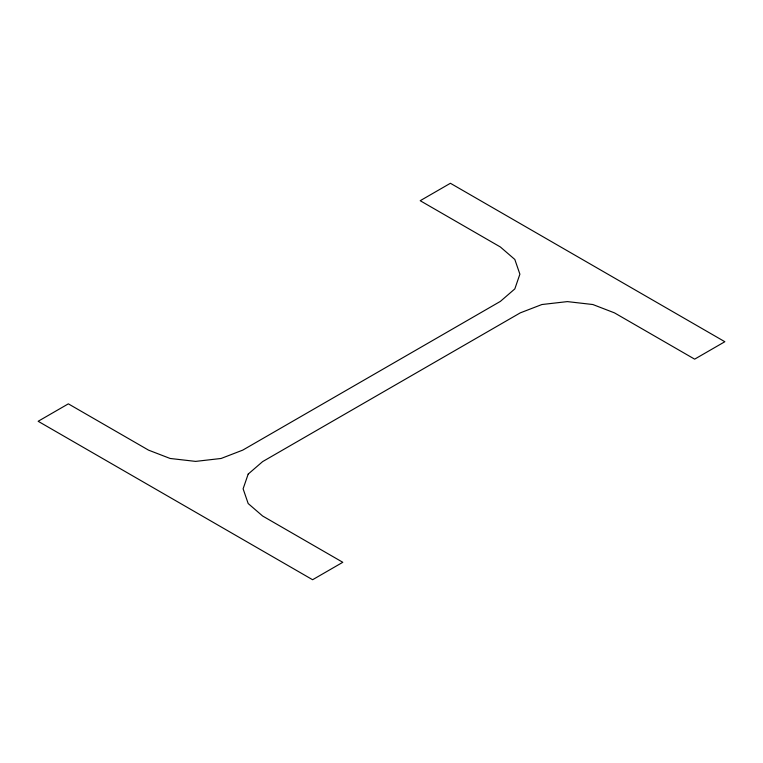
<?xml version="1.0" encoding="UTF-8"?>
<svg xmlns="http://www.w3.org/2000/svg" width="763" height="763" viewBox="0 0 763 763"><rect width="100%" height="100%" fill="white"/><g stroke="black" fill="none" stroke-linecap="round" stroke-linejoin="round"><path stroke-width="1.14" d="M248.175 474.1L243.111 488.816L248.175 503.532L262.615 516.007L342.797 562.293L312.601 579.727L38.15 421.281L68.346 403.846L148.527 450.132L170.139 458.468L195.624 461.396L221.117 458.468L242.729 450.132L500.385 301.385L514.825 288.9L519.889 274.184L514.825 259.468L500.385 246.993L420.203 200.707L450.399 183.273L724.85 341.719L694.654 359.154L614.473 312.868L592.861 304.532L567.376 301.604L541.883 304.532L520.271 312.868L262.615 461.615L248.175 474.1"/></g></svg>
